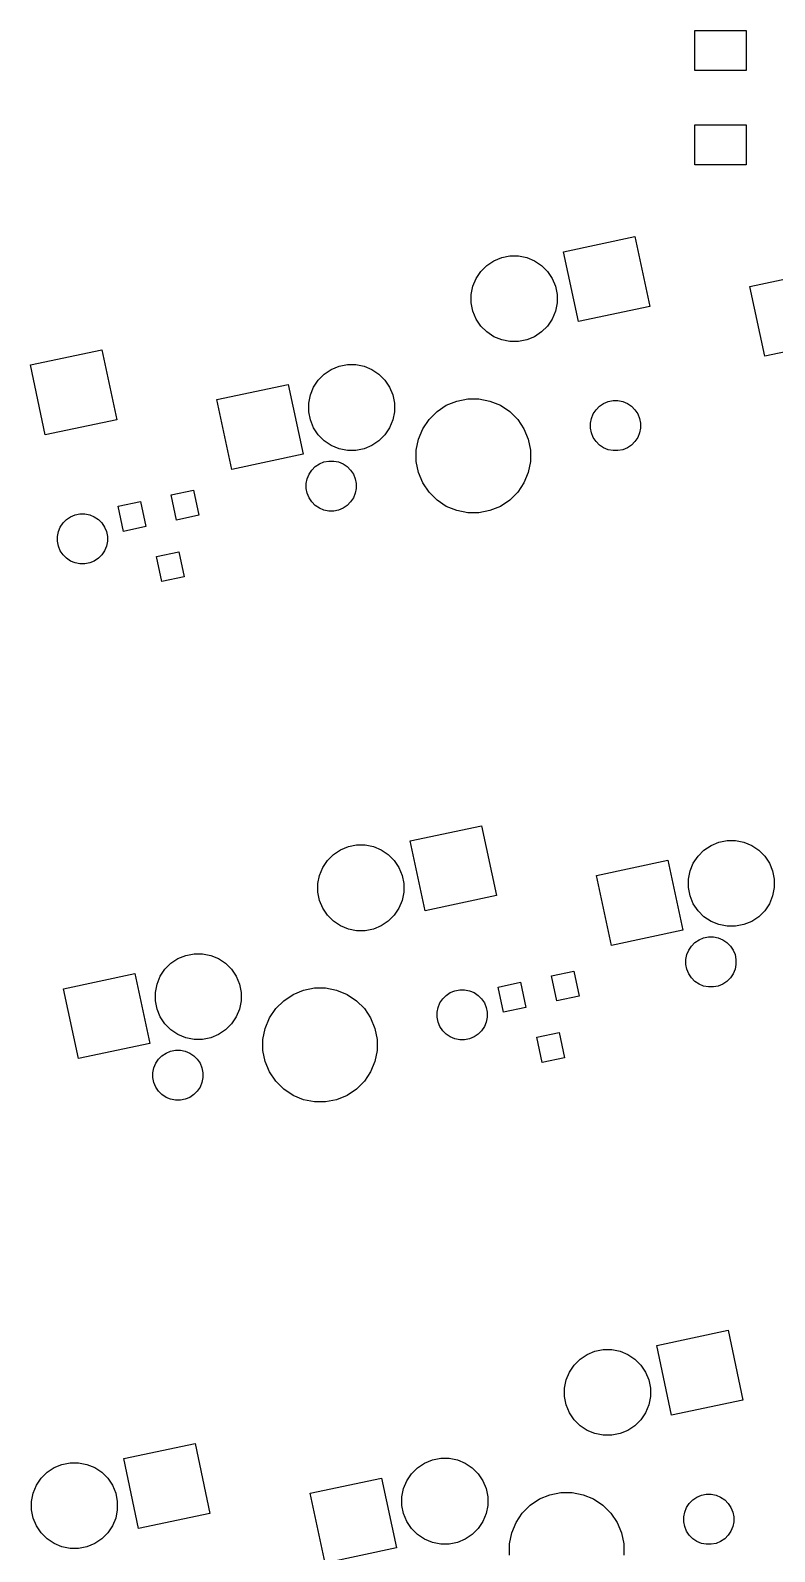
# Model space of a CAD drawing. Extents: x 25 to 360, y 20 to 134.
# Drawn here: x 229.4 to 255.4, y 75.3 to 128.5 of the extents above; entities that cross this region are included whole.
import ezdxf

# ---------------------------------------------------------------- set-up
doc = ezdxf.new("R2010")
doc.units = 0
doc.layers.add('BLACK', color=7, linetype='CONTINUOUS')

msp = doc.modelspace()

# ---------------------------------------------------------------- linework, layer by layer
at = {"layer": 'BLACK', "linetype": 'CONTINUOUS'}
for p, q in [((252.601, 127.129), (252.601, 128.529)), ((252.601, 128.529), (254.401, 128.529)), ((254.401, 128.529), (254.401, 127.129)), ((254.401, 127.129), (252.601, 127.129)), ((252.601, 123.829), (252.601, 125.229)), ((252.601, 125.229), (254.401, 125.229)), ((254.401, 125.229), (254.401, 123.829)), ((254.401, 123.829), (252.601, 123.829)), ((248.014, 120.788), (250.508, 121.318)), ((250.508, 121.318), (251.028, 118.873)), ((245.126, 120.1), (245.335, 120.309)), ((245.335, 120.309), (245.581, 120.473)), ((245.581, 120.473), (245.854, 120.586)), ((245.854, 120.586), (246.143, 120.644)), ((246.143, 120.644), (246.439, 120.644)), ((246.439, 120.644), (246.729, 120.586)), ((246.729, 120.586), (247.002, 120.473)), ((247.002, 120.473), (247.247, 120.309)), ((247.247, 120.309), (247.456, 120.1)), ((248.534, 118.343), (248.014, 120.788)), ((244.849, 119.581), (244.962, 119.854)), ((244.962, 119.854), (245.126, 120.1)), ((247.456, 120.1), (247.62, 119.854)), ((247.62, 119.854), (247.733, 119.581)), ((254.531, 119.576), (257.025, 120.107)), ((244.791, 119.292), (244.849, 119.581)), ((244.791, 118.996), (244.791, 119.292)), ((247.733, 119.581), (247.791, 119.292)), ((247.791, 119.292), (247.791, 118.996)), ((255.051, 117.131), (254.531, 119.576)), ((244.849, 118.706), (244.791, 118.996)), ((244.962, 118.433), (244.849, 118.706)), ((247.733, 118.706), (247.62, 118.433)), ((247.791, 118.996), (247.733, 118.706)), ((251.028, 118.873), (248.534, 118.343)), ((245.126, 118.188), (244.962, 118.433)), ((245.335, 117.979), (245.126, 118.188)), ((247.456, 118.188), (247.247, 117.979)), ((247.62, 118.433), (247.456, 118.188)), ((245.581, 117.814), (245.335, 117.979)), ((245.854, 117.701), (245.581, 117.814)), ((246.143, 117.644), (245.854, 117.701)), ((246.439, 117.644), (246.143, 117.644)), ((246.729, 117.701), (246.439, 117.644)), ((247.002, 117.814), (246.729, 117.701)), ((247.247, 117.979), (247.002, 117.814)), ((257.545, 117.661), (255.051, 117.131)), ((229.38, 116.827), (231.874, 117.357)), ((231.874, 117.357), (232.394, 114.912)), ((229.9, 114.382), (229.38, 116.827)), ((239.652, 116.504), (239.897, 116.668)), ((239.897, 116.668), (240.17, 116.781)), ((240.17, 116.781), (240.46, 116.839)), ((240.46, 116.839), (240.756, 116.839)), ((240.756, 116.839), (241.045, 116.781)), ((241.045, 116.781), (241.318, 116.668)), ((241.318, 116.668), (241.564, 116.504)), ((235.897, 115.616), (238.392, 116.146)), ((238.392, 116.146), (238.912, 113.701)), ((239.166, 115.777), (239.279, 116.05)), ((239.279, 116.05), (239.443, 116.295)), ((239.443, 116.295), (239.652, 116.504)), ((241.564, 116.504), (241.773, 116.295)), ((241.773, 116.295), (241.937, 116.05)), ((241.937, 116.05), (242.05, 115.777)), ((236.417, 113.17), (235.897, 115.616)), ((239.108, 115.487), (239.166, 115.777)), ((239.108, 115.191), (239.108, 115.487)), ((242.05, 115.777), (242.108, 115.487)), ((242.108, 115.487), (242.108, 115.191)), ((243.918, 115.414), (244.281, 115.564)), ((244.281, 115.564), (244.666, 115.641)), ((244.666, 115.641), (245.059, 115.641)), ((245.059, 115.641), (245.444, 115.564)), ((245.444, 115.564), (245.807, 115.414)), ((249.274, 115.383), (249.417, 115.478)), ((249.417, 115.478), (249.577, 115.544)), ((249.577, 115.544), (249.746, 115.578)), ((249.746, 115.578), (249.918, 115.578)), ((249.918, 115.578), (250.087, 115.544)), ((250.087, 115.544), (250.246, 115.478)), ((250.246, 115.478), (250.39, 115.383)), ((239.166, 114.902), (239.108, 115.191)), ((242.108, 115.191), (242.05, 114.902)), ((243.314, 114.918), (243.592, 115.195)), ((243.592, 115.195), (243.918, 115.414)), ((245.807, 115.414), (246.134, 115.195)), ((246.134, 115.195), (246.412, 114.918)), ((248.957, 114.789), (248.99, 114.958)), ((248.99, 114.958), (249.056, 115.117)), ((249.056, 115.117), (249.152, 115.261)), ((249.152, 115.261), (249.274, 115.383)), ((250.39, 115.383), (250.511, 115.261)), ((250.511, 115.261), (250.607, 115.117)), ((250.607, 115.117), (250.673, 114.958)), ((250.673, 114.958), (250.707, 114.789)), ((232.394, 114.912), (229.9, 114.382)), ((239.279, 114.629), (239.166, 114.902)), ((239.443, 114.383), (239.279, 114.629)), ((241.937, 114.629), (241.773, 114.383)), ((242.05, 114.902), (241.937, 114.629)), ((242.946, 114.228), (243.096, 114.591)), ((243.096, 114.591), (243.314, 114.918)), ((246.412, 114.918), (246.63, 114.591)), ((246.63, 114.591), (246.78, 114.228)), ((248.957, 114.617), (248.957, 114.789)), ((248.99, 114.448), (248.957, 114.617)), ((249.056, 114.288), (248.99, 114.448)), ((250.673, 114.448), (250.607, 114.288)), ((250.707, 114.617), (250.673, 114.448)), ((250.707, 114.789), (250.707, 114.617)), ((239.652, 114.174), (239.443, 114.383)), ((239.897, 114.01), (239.652, 114.174)), ((240.17, 113.897), (239.897, 114.01)), ((240.46, 113.839), (240.17, 113.897)), ((241.045, 113.897), (240.756, 113.839)), ((241.318, 114.01), (241.045, 113.897)), ((241.564, 114.174), (241.318, 114.01)), ((241.773, 114.383), (241.564, 114.174)), ((242.869, 113.843), (242.946, 114.228)), ((246.78, 114.228), (246.857, 113.843)), ((249.152, 114.145), (249.056, 114.288)), ((249.274, 114.023), (249.152, 114.145)), ((249.417, 113.927), (249.274, 114.023)), ((249.577, 113.862), (249.417, 113.927)), ((250.246, 113.927), (250.087, 113.862)), ((250.39, 114.023), (250.246, 113.927)), ((250.511, 114.145), (250.39, 114.023)), ((250.607, 114.288), (250.511, 114.145)), ((238.912, 113.701), (236.417, 113.17)), ((239.336, 113.27), (239.479, 113.366)), ((239.479, 113.366), (239.639, 113.432)), ((239.639, 113.432), (239.808, 113.465)), ((239.808, 113.465), (239.98, 113.465)), ((239.98, 113.465), (240.149, 113.432)), ((240.149, 113.432), (240.308, 113.366)), ((240.308, 113.366), (240.452, 113.27)), ((240.756, 113.839), (240.46, 113.839)), ((242.869, 113.45), (242.869, 113.843)), ((242.946, 113.065), (242.869, 113.45)), ((246.857, 113.45), (246.78, 113.065)), ((246.857, 113.843), (246.857, 113.45)), ((249.746, 113.828), (249.577, 113.862)), ((249.918, 113.828), (249.746, 113.828)), ((250.087, 113.862), (249.918, 113.828)), ((239.019, 112.677), (239.052, 112.846)), ((239.052, 112.846), (239.118, 113.005)), ((239.118, 113.005), (239.214, 113.148)), ((239.214, 113.148), (239.336, 113.27)), ((240.452, 113.27), (240.573, 113.148)), ((240.573, 113.148), (240.669, 113.005)), ((240.669, 113.005), (240.735, 112.846)), ((240.735, 112.846), (240.769, 112.677)), ((243.096, 112.702), (242.946, 113.065)), ((246.78, 113.065), (246.63, 112.702)), ((234.299, 112.28), (235.082, 112.446)), ((235.082, 112.446), (235.269, 111.566)), ((239.019, 112.504), (239.019, 112.677)), ((239.052, 112.335), (239.019, 112.504)), ((239.118, 112.176), (239.052, 112.335)), ((240.735, 112.335), (240.669, 112.176)), ((240.769, 112.504), (240.735, 112.335)), ((240.769, 112.677), (240.769, 112.504)), ((243.314, 112.376), (243.096, 112.702)), ((243.592, 112.098), (243.314, 112.376)), ((246.412, 112.376), (246.134, 112.098)), ((246.63, 112.702), (246.412, 112.376)), ((232.441, 111.885), (233.223, 112.051)), ((232.628, 111.005), (232.441, 111.885)), ((233.223, 112.051), (233.41, 111.171)), ((234.486, 111.4), (234.299, 112.28)), ((239.214, 112.033), (239.118, 112.176)), ((239.336, 111.911), (239.214, 112.033)), ((239.479, 111.815), (239.336, 111.911)), ((239.639, 111.749), (239.479, 111.815)), ((240.308, 111.815), (240.149, 111.749)), ((240.452, 111.911), (240.308, 111.815)), ((240.573, 112.033), (240.452, 111.911)), ((240.669, 112.176), (240.573, 112.033)), ((243.918, 111.88), (243.592, 112.098)), ((244.281, 111.729), (243.918, 111.88)), ((245.807, 111.88), (245.444, 111.729)), ((246.134, 112.098), (245.807, 111.88)), ((230.423, 111.157), (230.518, 111.3)), ((230.518, 111.3), (230.64, 111.422)), ((230.64, 111.422), (230.784, 111.518)), ((230.784, 111.518), (230.943, 111.584)), ((230.943, 111.584), (231.112, 111.617)), ((231.112, 111.617), (231.284, 111.617)), ((231.284, 111.617), (231.453, 111.584)), ((231.453, 111.584), (231.613, 111.518)), ((231.613, 111.518), (231.756, 111.422)), ((231.756, 111.422), (231.878, 111.3)), ((231.878, 111.3), (231.973, 111.157)), ((235.269, 111.566), (234.486, 111.4)), ((239.808, 111.715), (239.639, 111.749)), ((239.98, 111.715), (239.808, 111.715)), ((240.149, 111.749), (239.98, 111.715)), ((244.666, 111.653), (244.281, 111.729)), ((245.059, 111.653), (244.666, 111.653)), ((245.444, 111.729), (245.059, 111.653)), ((230.323, 110.828), (230.357, 110.997)), ((230.323, 110.656), (230.323, 110.828)), ((230.357, 110.997), (230.423, 111.157)), ((231.973, 111.157), (232.039, 110.997)), ((232.039, 110.997), (232.073, 110.828)), ((232.073, 110.828), (232.073, 110.656)), ((233.41, 111.171), (232.628, 111.005)), ((230.357, 110.487), (230.323, 110.656)), ((230.423, 110.328), (230.357, 110.487)), ((230.518, 110.184), (230.423, 110.328)), ((230.64, 110.063), (230.518, 110.184)), ((231.878, 110.184), (231.756, 110.063)), ((231.973, 110.328), (231.878, 110.184)), ((232.039, 110.487), (231.973, 110.328)), ((232.073, 110.656), (232.039, 110.487)), ((233.786, 110.126), (234.568, 110.293)), ((234.568, 110.293), (234.755, 109.412)), ((230.784, 109.967), (230.64, 110.063)), ((230.943, 109.901), (230.784, 109.967)), ((231.112, 109.867), (230.943, 109.901)), ((231.284, 109.867), (231.112, 109.867)), ((231.453, 109.901), (231.284, 109.867)), ((231.613, 109.967), (231.453, 109.901)), ((231.756, 110.063), (231.613, 109.967)), ((233.973, 109.246), (233.786, 110.126)), ((234.755, 109.412), (233.973, 109.246)), ((242.654, 100.178), (245.148, 100.708)), ((245.148, 100.708), (245.668, 98.2627)), ((243.174, 97.7325), (242.654, 100.178)), ((253.171, 100.019), (253.444, 100.132)), ((253.444, 100.132), (253.734, 100.19)), ((253.734, 100.19), (254.029, 100.19)), ((254.029, 100.19), (254.319, 100.132)), ((254.319, 100.132), (254.592, 100.019)), ((239.766, 99.49), (239.975, 99.6989)), ((239.975, 99.6989), (240.221, 99.8631)), ((240.221, 99.8631), (240.494, 99.9761)), ((240.494, 99.9761), (240.783, 100.034)), ((240.783, 100.034), (241.079, 100.034)), ((241.079, 100.034), (241.369, 99.9761)), ((241.369, 99.9761), (241.642, 99.8631)), ((241.642, 99.8631), (241.887, 99.6989)), ((241.887, 99.6989), (242.096, 99.49)), ((252.552, 99.4003), (252.717, 99.6459)), ((252.717, 99.6459), (252.925, 99.8549)), ((252.925, 99.8549), (253.171, 100.019)), ((254.592, 100.019), (254.838, 99.8549)), ((254.838, 99.8549), (255.047, 99.6459)), ((255.047, 99.6459), (255.211, 99.4003)), ((239.489, 98.9713), (239.602, 99.2443)), ((239.602, 99.2443), (239.766, 99.49)), ((242.096, 99.49), (242.26, 99.2443)), ((242.26, 99.2443), (242.373, 98.9713)), ((249.171, 98.9664), (251.665, 99.4966)), ((251.665, 99.4966), (252.185, 97.0512)), ((252.382, 98.8375), (252.439, 99.1273)), ((252.439, 99.1273), (252.552, 99.4003)), ((255.211, 99.4003), (255.324, 99.1273)), ((255.324, 99.1273), (255.382, 98.8375)), ((239.431, 98.6815), (239.489, 98.9713)), ((239.431, 98.386), (239.431, 98.6815)), ((242.373, 98.9713), (242.431, 98.6815)), ((242.431, 98.6815), (242.431, 98.386)), ((249.691, 96.5211), (249.171, 98.9664)), ((252.382, 98.542), (252.382, 98.8375)), ((252.439, 98.2522), (252.382, 98.542)), ((255.382, 98.542), (255.324, 98.2522)), ((255.382, 98.8375), (255.382, 98.542)), ((239.489, 98.0962), (239.431, 98.386)), ((239.602, 97.8233), (239.489, 98.0962)), ((242.373, 98.0962), (242.26, 97.8233)), ((242.431, 98.386), (242.373, 98.0962)), ((245.668, 98.2627), (243.174, 97.7325)), ((252.552, 97.9792), (252.439, 98.2522)), ((252.717, 97.7336), (252.552, 97.9792)), ((255.211, 97.9792), (255.047, 97.7336)), ((255.324, 98.2522), (255.211, 97.9792)), ((239.766, 97.5776), (239.602, 97.8233)), ((239.975, 97.3686), (239.766, 97.5776)), ((242.096, 97.5776), (241.887, 97.3686)), ((242.26, 97.8233), (242.096, 97.5776)), ((252.925, 97.5246), (252.717, 97.7336)), ((253.171, 97.3605), (252.925, 97.5246)), ((254.838, 97.5246), (254.592, 97.3605)), ((255.047, 97.7336), (254.838, 97.5246)), ((240.221, 97.2045), (239.975, 97.3686)), ((240.494, 97.0914), (240.221, 97.2045)), ((240.783, 97.0338), (240.494, 97.0914)), ((241.079, 97.0338), (240.783, 97.0338)), ((241.369, 97.0914), (241.079, 97.0338)), ((241.642, 97.2045), (241.369, 97.0914)), ((241.887, 97.3686), (241.642, 97.2045)), ((252.185, 97.0512), (249.691, 96.5211)), ((253.444, 97.2474), (253.171, 97.3605)), ((253.734, 97.1897), (253.444, 97.2474)), ((254.029, 97.1897), (253.734, 97.1897)), ((254.319, 97.2474), (254.029, 97.1897)), ((254.592, 97.3605), (254.319, 97.2474)), ((252.326, 96.1964), (252.392, 96.3557)), ((252.392, 96.3557), (252.488, 96.499)), ((252.488, 96.499), (252.61, 96.6209)), ((252.61, 96.6209), (252.753, 96.7166)), ((252.753, 96.7166), (252.912, 96.7826)), ((252.912, 96.7826), (253.081, 96.8162)), ((253.081, 96.8162), (253.254, 96.8162)), ((253.254, 96.8162), (253.423, 96.7826)), ((253.423, 96.7826), (253.582, 96.7166)), ((253.582, 96.7166), (253.725, 96.6209)), ((253.725, 96.6209), (253.847, 96.499)), ((253.847, 96.499), (253.943, 96.3557)), ((253.943, 96.3557), (254.009, 96.1964)), ((234.083, 95.6852), (234.292, 95.8942)), ((234.292, 95.8942), (234.537, 96.0583)), ((234.537, 96.0583), (234.81, 96.1714)), ((234.81, 96.1714), (235.1, 96.229)), ((235.1, 96.229), (235.396, 96.229)), ((235.396, 96.229), (235.685, 96.1714)), ((235.685, 96.1714), (235.958, 96.0583)), ((235.958, 96.0583), (236.204, 95.8942)), ((236.204, 95.8942), (236.413, 95.6852)), ((252.292, 96.0274), (252.326, 96.1964)), ((252.292, 95.855), (252.292, 96.0274)), ((252.326, 95.686), (252.292, 95.855)), ((254.009, 96.1964), (254.042, 96.0274)), ((254.042, 95.855), (254.009, 95.686)), ((254.042, 96.0274), (254.042, 95.855)), ((230.537, 95.0057), (233.032, 95.5359)), ((233.032, 95.5359), (233.552, 93.0905)), ((233.806, 95.1666), (233.919, 95.4396)), ((233.919, 95.4396), (234.083, 95.6852)), ((236.413, 95.6852), (236.577, 95.4396)), ((236.577, 95.4396), (236.69, 95.1666)), ((247.591, 95.4582), (248.374, 95.6245)), ((247.778, 94.5779), (247.591, 95.4582)), ((248.374, 95.6245), (248.561, 94.7442)), ((252.392, 95.5267), (252.326, 95.686)), ((252.488, 95.3834), (252.392, 95.5267)), ((252.61, 95.2615), (252.488, 95.3834)), ((252.753, 95.1658), (252.61, 95.2615)), ((253.725, 95.2615), (253.582, 95.1658)), ((253.847, 95.3834), (253.725, 95.2615)), ((253.943, 95.5267), (253.847, 95.3834)), ((254.009, 95.686), (253.943, 95.5267)), ((231.057, 92.5604), (230.537, 95.0057)), ((233.748, 94.8768), (233.806, 95.1666)), ((233.748, 94.5813), (233.748, 94.8768)), ((236.69, 95.1666), (236.748, 94.8768)), ((236.748, 94.8768), (236.748, 94.5813)), ((238.232, 94.5854), (238.558, 94.8037)), ((238.558, 94.8037), (238.921, 94.954)), ((238.921, 94.954), (239.306, 95.0306)), ((239.306, 95.0306), (239.699, 95.0306)), ((239.699, 95.0306), (240.084, 94.954)), ((240.084, 94.954), (240.447, 94.8037)), ((240.447, 94.8037), (240.774, 94.5854)), ((243.792, 94.6507), (243.914, 94.7725)), ((243.914, 94.7725), (244.057, 94.8683)), ((244.057, 94.8683), (244.217, 94.9342)), ((244.217, 94.9342), (244.386, 94.9679)), ((244.386, 94.9679), (244.558, 94.9679)), ((244.558, 94.9679), (244.727, 94.9342)), ((244.727, 94.9342), (244.886, 94.8683)), ((244.886, 94.8683), (245.03, 94.7725)), ((245.03, 94.7725), (245.151, 94.6507)), ((245.733, 95.0632), (246.515, 95.2295)), ((245.92, 94.1828), (245.733, 95.0632)), ((246.515, 95.2295), (246.702, 94.3492)), ((248.561, 94.7442), (247.778, 94.5779)), ((252.912, 95.0998), (252.753, 95.1658)), ((253.081, 95.0662), (252.912, 95.0998)), ((253.254, 95.0662), (253.081, 95.0662)), ((253.423, 95.0998), (253.254, 95.0662)), ((253.582, 95.1658), (253.423, 95.0998)), ((233.806, 94.2915), (233.748, 94.5813)), ((233.919, 94.0185), (233.806, 94.2915)), ((236.69, 94.2915), (236.577, 94.0185)), ((236.748, 94.5813), (236.69, 94.2915)), ((237.736, 93.9812), (237.954, 94.3077)), ((237.954, 94.3077), (238.232, 94.5854)), ((240.774, 94.5854), (241.052, 94.3077)), ((241.052, 94.3077), (241.27, 93.9812)), ((243.597, 94.1791), (243.63, 94.3481)), ((243.63, 94.3481), (243.696, 94.5073)), ((243.696, 94.5073), (243.792, 94.6507)), ((245.151, 94.6507), (245.247, 94.5073)), ((245.247, 94.5073), (245.313, 94.3481)), ((245.313, 94.3481), (245.347, 94.1791)), ((246.702, 94.3492), (245.92, 94.1828)), ((234.083, 93.7728), (233.919, 94.0185)), ((234.292, 93.5639), (234.083, 93.7728)), ((236.413, 93.7728), (236.204, 93.5639)), ((236.577, 94.0185), (236.413, 93.7728)), ((237.586, 93.6183), (237.736, 93.9812)), ((241.27, 93.9812), (241.42, 93.6183)), ((243.597, 94.0067), (243.597, 94.1791)), ((243.63, 93.8376), (243.597, 94.0067)), ((243.696, 93.6784), (243.63, 93.8376)), ((243.792, 93.5351), (243.696, 93.6784)), ((245.247, 93.6784), (245.151, 93.5351)), ((245.313, 93.8376), (245.247, 93.6784)), ((245.347, 94.0067), (245.313, 93.8376)), ((245.347, 94.1791), (245.347, 94.0067)), ((234.537, 93.3998), (234.292, 93.5639)), ((234.81, 93.2867), (234.537, 93.3998)), ((235.1, 93.229), (234.81, 93.2867)), ((235.396, 93.229), (235.1, 93.229)), ((235.685, 93.2867), (235.396, 93.229)), ((235.958, 93.3998), (235.685, 93.2867)), ((236.204, 93.5639), (235.958, 93.3998)), ((237.509, 93.2331), (237.586, 93.6183)), ((237.509, 92.8403), (237.509, 93.2331)), ((241.42, 93.6183), (241.497, 93.2331)), ((241.497, 93.2331), (241.497, 92.8403)), ((243.914, 93.4132), (243.792, 93.5351)), ((244.057, 93.3175), (243.914, 93.4132)), ((244.217, 93.2515), (244.057, 93.3175)), ((244.386, 93.2179), (244.217, 93.2515)), ((244.558, 93.2179), (244.386, 93.2179)), ((244.727, 93.2515), (244.558, 93.2179)), ((244.886, 93.3175), (244.727, 93.2515)), ((245.03, 93.4132), (244.886, 93.3175)), ((245.151, 93.5351), (245.03, 93.4132)), ((247.078, 93.3044), (247.86, 93.4707)), ((247.265, 92.4241), (247.078, 93.3044)), ((247.86, 93.4707), (248.048, 92.5904)), ((233.552, 93.0905), (231.057, 92.5604)), ((233.854, 92.5383), (233.976, 92.6602)), ((233.976, 92.6602), (234.119, 92.7559)), ((234.119, 92.7559), (234.279, 92.8219)), ((234.279, 92.8219), (234.448, 92.8555)), ((234.448, 92.8555), (234.62, 92.8555)), ((234.62, 92.8555), (234.789, 92.8219)), ((234.789, 92.8219), (234.948, 92.7559)), ((234.948, 92.7559), (235.092, 92.6602)), ((235.092, 92.6602), (235.213, 92.5383)), ((237.586, 92.4551), (237.509, 92.8403)), ((241.497, 92.8403), (241.42, 92.4551)), ((233.659, 92.0667), (233.692, 92.2357)), ((233.659, 91.8943), (233.659, 92.0667)), ((233.692, 92.2357), (233.758, 92.395)), ((233.758, 92.395), (233.854, 92.5383)), ((235.213, 92.5383), (235.309, 92.395)), ((235.309, 92.395), (235.375, 92.2357)), ((235.375, 92.2357), (235.409, 92.0667)), ((235.409, 92.0667), (235.409, 91.8943)), ((237.736, 92.0922), (237.586, 92.4551)), ((237.954, 91.7656), (237.736, 92.0922)), ((241.27, 92.0922), (241.052, 91.7656)), ((241.42, 92.4551), (241.27, 92.0922)), ((248.048, 92.5904), (247.265, 92.4241)), ((233.692, 91.7253), (233.659, 91.8943)), ((233.758, 91.566), (233.692, 91.7253)), ((233.854, 91.4227), (233.758, 91.566)), ((235.309, 91.566), (235.213, 91.4227)), ((235.375, 91.7253), (235.309, 91.566)), ((235.409, 91.8943), (235.375, 91.7253)), ((238.232, 91.4879), (237.954, 91.7656)), ((241.052, 91.7656), (240.774, 91.4879)), ((233.976, 91.3008), (233.854, 91.4227)), ((234.119, 91.2051), (233.976, 91.3008)), ((234.279, 91.1391), (234.119, 91.2051)), ((234.448, 91.1055), (234.279, 91.1391)), ((234.62, 91.1055), (234.448, 91.1055)), ((234.789, 91.1391), (234.62, 91.1055)), ((234.948, 91.2051), (234.789, 91.1391)), ((235.092, 91.3008), (234.948, 91.2051)), ((235.213, 91.4227), (235.092, 91.3008)), ((238.558, 91.2697), (238.232, 91.4879)), ((238.921, 91.1194), (238.558, 91.2697)), ((239.306, 91.0428), (238.921, 91.1194)), ((239.699, 91.0428), (239.306, 91.0428)), ((240.084, 91.1194), (239.699, 91.0428)), ((240.447, 91.2697), (240.084, 91.1194)), ((240.774, 91.4879), (240.447, 91.2697)), ((251.274, 82.5279), (253.768, 83.0581)), ((253.768, 83.0581), (254.288, 80.6127)), ((251.794, 80.0825), (251.274, 82.5279)), ((248.386, 81.84), (248.595, 82.0489)), ((248.595, 82.0489), (248.841, 82.213)), ((248.841, 82.213), (249.114, 82.3261)), ((249.114, 82.3261), (249.403, 82.3838)), ((249.403, 82.3838), (249.699, 82.3838)), ((249.699, 82.3838), (249.989, 82.3261)), ((249.989, 82.3261), (250.262, 82.213)), ((250.262, 82.213), (250.507, 82.0489)), ((250.507, 82.0489), (250.716, 81.84)), ((248.109, 81.3213), (248.222, 81.5943)), ((248.222, 81.5943), (248.386, 81.84)), ((250.716, 81.84), (250.88, 81.5943)), ((250.88, 81.5943), (250.993, 81.3213)), ((248.051, 81.0315), (248.109, 81.3213)), ((248.051, 80.736), (248.051, 81.0315)), ((250.993, 81.3213), (251.051, 81.0315)), ((251.051, 81.0315), (251.051, 80.736)), ((248.109, 80.4462), (248.051, 80.736)), ((248.222, 80.1732), (248.109, 80.4462)), ((250.993, 80.4462), (250.88, 80.1732)), ((251.051, 80.736), (250.993, 80.4462)), ((254.288, 80.6127), (251.794, 80.0825)), ((248.386, 79.9276), (248.222, 80.1732)), ((248.595, 79.7186), (248.386, 79.9276)), ((250.716, 79.9276), (250.507, 79.7186)), ((250.88, 80.1732), (250.716, 79.9276)), ((248.841, 79.5545), (248.595, 79.7186)), ((249.114, 79.4414), (248.841, 79.5545)), ((249.403, 79.3838), (249.114, 79.4414)), ((249.699, 79.3838), (249.403, 79.3838)), ((249.989, 79.4414), (249.699, 79.3838)), ((250.262, 79.5545), (249.989, 79.4414)), ((250.507, 79.7186), (250.262, 79.5545)), ((232.64, 78.5672), (235.134, 79.0973)), ((235.134, 79.0973), (235.654, 76.652)), ((229.961, 78.0882), (230.207, 78.2523)), ((230.207, 78.2523), (230.48, 78.3654)), ((230.48, 78.3654), (230.77, 78.4231)), ((230.77, 78.4231), (231.065, 78.4231)), ((231.065, 78.4231), (231.355, 78.3654)), ((231.355, 78.3654), (231.628, 78.2523)), ((231.628, 78.2523), (231.874, 78.0882)), ((233.16, 76.1218), (232.64, 78.5672)), ((242.703, 78.0352), (242.912, 78.2442)), ((242.912, 78.2442), (243.157, 78.4083)), ((243.157, 78.4083), (243.43, 78.5214)), ((243.43, 78.5214), (243.72, 78.579)), ((243.72, 78.579), (244.016, 78.579)), ((244.016, 78.579), (244.305, 78.5214)), ((244.305, 78.5214), (244.578, 78.4083)), ((244.578, 78.4083), (244.824, 78.2442)), ((244.824, 78.2442), (245.033, 78.0352)), ((229.588, 77.6336), (229.752, 77.8792)), ((229.752, 77.8792), (229.961, 78.0882)), ((231.874, 78.0882), (232.083, 77.8792)), ((232.083, 77.8792), (232.247, 77.6336)), ((239.157, 77.3557), (241.652, 77.8859)), ((241.652, 77.8859), (242.172, 75.4405)), ((242.426, 77.5166), (242.539, 77.7895)), ((242.539, 77.7895), (242.703, 78.0352)), ((245.033, 78.0352), (245.197, 77.7895)), ((245.197, 77.7895), (245.31, 77.5166)), ((229.417, 77.0708), (229.475, 77.3606)), ((229.475, 77.3606), (229.588, 77.6336)), ((232.247, 77.6336), (232.36, 77.3606)), ((232.36, 77.3606), (232.417, 77.0708)), ((239.677, 74.9103), (239.157, 77.3557)), ((242.368, 77.2268), (242.426, 77.5166)), ((242.368, 76.9313), (242.368, 77.2268)), ((245.31, 77.5166), (245.368, 77.2268)), ((245.368, 77.2268), (245.368, 76.9313)), ((247.178, 77.1537), (247.541, 77.304)), ((247.541, 77.304), (247.926, 77.3806)), ((247.926, 77.3806), (248.319, 77.3806)), ((248.319, 77.3806), (248.704, 77.304)), ((248.704, 77.304), (249.067, 77.1537)), ((252.534, 77.1225), (252.677, 77.2183)), ((252.677, 77.2183), (252.837, 77.2842)), ((252.837, 77.2842), (253.006, 77.3179)), ((253.006, 77.3179), (253.178, 77.3179)), ((253.178, 77.3179), (253.347, 77.2842)), ((253.347, 77.2842), (253.506, 77.2183)), ((253.506, 77.2183), (253.65, 77.1225)), ((229.417, 76.7753), (229.417, 77.0708)), ((229.475, 76.4855), (229.417, 76.7753)), ((232.417, 76.7753), (232.36, 76.4855)), ((232.417, 77.0708), (232.417, 76.7753)), ((235.654, 76.652), (233.16, 76.1218)), ((242.426, 76.6415), (242.368, 76.9313)), ((242.539, 76.3685), (242.426, 76.6415)), ((245.31, 76.6415), (245.197, 76.3685)), ((245.368, 76.9313), (245.31, 76.6415)), ((246.356, 76.3311), (246.574, 76.6577)), ((246.574, 76.6577), (246.852, 76.9354)), ((246.852, 76.9354), (247.178, 77.1537)), ((249.067, 77.1537), (249.394, 76.9354)), ((249.394, 76.9354), (249.672, 76.6577)), ((249.672, 76.6577), (249.89, 76.3311)), ((252.217, 76.5291), (252.25, 76.6981)), ((252.25, 76.6981), (252.316, 76.8573)), ((252.316, 76.8573), (252.412, 77.0007)), ((252.412, 77.0007), (252.534, 77.1225)), ((253.65, 77.1225), (253.771, 77.0007)), ((253.771, 77.0007), (253.867, 76.8573)), ((253.867, 76.8573), (253.933, 76.6981)), ((253.933, 76.6981), (253.967, 76.5291)), ((229.588, 76.2125), (229.475, 76.4855)), ((229.752, 75.9669), (229.588, 76.2125)), ((232.247, 76.2125), (232.083, 75.9669)), ((232.36, 76.4855), (232.247, 76.2125)), ((242.703, 76.1228), (242.539, 76.3685)), ((242.912, 75.9139), (242.703, 76.1228)), ((245.033, 76.1228), (244.824, 75.9139)), ((245.197, 76.3685), (245.033, 76.1228)), ((246.206, 75.9683), (246.356, 76.3311)), ((249.89, 76.3311), (250.04, 75.9683)), ((252.217, 76.3567), (252.217, 76.5291)), ((252.25, 76.1876), (252.217, 76.3567)), ((252.316, 76.0284), (252.25, 76.1876)), ((253.933, 76.1876), (253.867, 76.0284)), ((253.967, 76.3567), (253.933, 76.1876)), ((253.967, 76.5291), (253.967, 76.3567)), ((229.961, 75.7579), (229.752, 75.9669)), ((230.207, 75.5938), (229.961, 75.7579)), ((230.48, 75.4807), (230.207, 75.5938)), ((231.628, 75.5938), (231.355, 75.4807)), ((231.874, 75.7579), (231.628, 75.5938)), ((232.083, 75.9669), (231.874, 75.7579)), ((243.157, 75.7497), (242.912, 75.9139)), ((243.43, 75.6367), (243.157, 75.7497)), ((243.72, 75.579), (243.43, 75.6367)), ((244.016, 75.579), (243.72, 75.579)), ((244.305, 75.6367), (244.016, 75.579)), ((244.578, 75.7497), (244.305, 75.6367)), ((244.824, 75.9139), (244.578, 75.7497)), ((246.129, 75.5831), (246.206, 75.9683)), ((246.129, 75.1903), (246.129, 75.5831)), ((250.04, 75.9683), (250.117, 75.5831)), ((250.117, 75.5831), (250.117, 75.1903)), ((252.412, 75.8851), (252.316, 76.0284)), ((252.534, 75.7632), (252.412, 75.8851)), ((252.677, 75.6675), (252.534, 75.7632)), ((252.837, 75.6015), (252.677, 75.6675)), ((253.006, 75.5679), (252.837, 75.6015)), ((253.178, 75.5679), (253.006, 75.5679)), ((253.347, 75.6015), (253.178, 75.5679)), ((253.506, 75.6675), (253.347, 75.6015)), ((253.65, 75.7632), (253.506, 75.6675)), ((253.771, 75.8851), (253.65, 75.7632)), ((253.867, 76.0284), (253.771, 75.8851)), ((230.77, 75.4231), (230.48, 75.4807)), ((231.065, 75.4231), (230.77, 75.4231)), ((231.355, 75.4807), (231.065, 75.4231)), ((242.172, 75.4405), (239.677, 74.9103))]:
    msp.add_line(p, q, dxfattribs=at)

doc.saveas('drawing.dxf')
